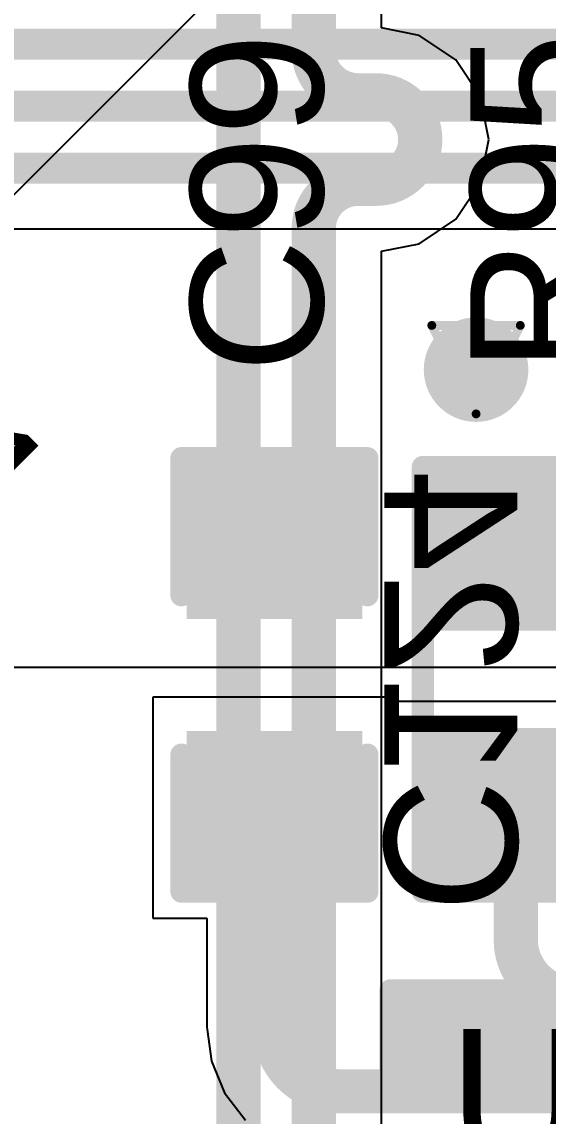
# Model space of a CAD drawing. Header units: inches. Extents: x 0 to 12.2, y 0 to 7.
# Drawn here: x 2.5745 to 2.6933, y 1.8265 to 2.0738 of the extents above; entities that cross this region are included whole.
import ezdxf

# ---------------------------------------------------------------- set-up
doc = ezdxf.new("R2010")
doc.units = ezdxf.units.IN
doc.header["$MEASUREMENT"] = 0
for name, color, linetype in [('Bottom Layer', 5, 'Continuous'), ('Bottom Overlay', 54, 'Continuous'), ('Bottom Paste', 16, 'Continuous'), ('Bottom Solder', 6, 'Continuous'), ('Drill Drawing', 1, 'Continuous'), ('Layer 1', 16, 'Continuous'), ('Layer 2', 76, 'Continuous'), ('Top Layer', 1, 'Continuous'), ('Top Overlay', 2, 'Continuous'), ('Top Paste', 8, 'Continuous'), ('Top Solder', 216, 'Continuous'), ('Via Holes', 16, 'Continuous')]:
    doc.layers.add(name, color=color, linetype=linetype)
doc.styles.add('Arial', font='', dxfattribs={"height": 0.2})
doc.styles.get('Arial').set_extended_font_data('Arial')

# ---------------------------------------------------------------- blocks, each defined once
blk = doc.blocks.new('R___0603_69')
at = {"layer": 'Top Layer'}
for points in [[(-0.0150001, 0.0174999), (-0.0150001, -0.0175001), (-0.0450001, -0.0175001), (-0.0450001, 0.0174999)], [(0.0449999, 0.0175), (0.0449999, -0.0175), (0.0149999, -0.0175), (0.0149999, 0.0175)]]:
    blk.add_hatch(color=1, dxfattribs=at).paths.add_polyline_path(points)
at = {"layer": 'Top Paste'}
for points in [[(-0.0150001, 0.0174999), (-0.0150001, -0.0175001), (-0.0450001, -0.0175001), (-0.0450001, 0.0174999)], [(0.0449999, 0.0175), (0.0449999, -0.0175), (0.0149999, -0.0175), (0.0149999, 0.0175)]]:
    blk.add_hatch(color=8, dxfattribs=at).paths.add_polyline_path(points)
at = {"layer": 'Top Solder'}
for points in [[(-0.0110001, 0.0214999), (-0.0110001, -0.0215001), (-0.0490001, -0.0215001), (-0.0490001, 0.0214999)], [(0.0489999, 0.0215), (0.0489999, -0.0215), (0.0109999, -0.0215), (0.0109999, 0.0215)]]:
    blk.add_hatch(color=216, dxfattribs=at).paths.add_polyline_path(points)
at = {"layer": 'Top Overlay'}
for points in [[(-0.0480002, -0.021, 0.005, 0.005, 0), (-0.0480001, 0.0210001, 0.005, 0.005, 0)], [(-0.0480001, 0.0210001, 0.005, 0.005, 0), (0.0479999, 0.0210002, 0.005, 0.005, 0)], [(0.0479999, -0.021, 0.005, 0.005, 0), (0.0479999, 0.0210002, 0.005, 0.005, 0)], [(0.0479999, -0.021, 0.005, 0.005, 0), (-0.0480002, -0.021, 0.005, 0.005, 0)]]:
    blk.add_lwpolyline(points, format="xyseb", dxfattribs=at)
for points in [[(-0.0492501, 0.0210001, 0.0025, 0.0025, 1), (-0.0467501, 0.0210001, 0.0025, 0.0025, 1)], [(-0.0492501, 0.0210001, 0.0025, 0.0025, 1), (-0.0467501, 0.0210001, 0.0025, 0.0025, 1)], [(0.0467499, 0.0210002, 0.0025, 0.0025, 1), (0.0492499, 0.0210002, 0.0025, 0.0025, 1)], [(0.0467499, 0.0210002, 0.0025, 0.0025, 1), (0.0492499, 0.0210002, 0.0025, 0.0025, 1)], [(-0.0492502, -0.021, 0.0025, 0.0025, 1), (-0.0467502, -0.021, 0.0025, 0.0025, 1)], [(-0.0492502, -0.021, 0.0025, 0.0025, 1), (-0.0467502, -0.021, 0.0025, 0.0025, 1)], [(0.0467499, -0.021, 0.0025, 0.0025, 1), (0.0492499, -0.021, 0.0025, 0.0025, 1)], [(0.0467499, -0.021, 0.0025, 0.0025, 1), (0.0492499, -0.021, 0.0025, 0.0025, 1)]]:
    blk.add_lwpolyline(points, format="xyseb", close=True, dxfattribs=at)
blk = doc.blocks.new('C___0402_B_232')
at = {"layer": 'Bottom Layer'}
for points in [[(-0.009499900000000002, 0.0125), (-0.009499899999999999, -0.0125), (-0.0274999, -0.0125), (-0.0274999, 0.0125)], [(0.0275002, 0.0125002), (0.0275002, -0.0124998), (0.009500200000000002, -0.0124998), (0.009500199999999999, 0.0125002)]]:
    blk.add_hatch(color=5, dxfattribs=at).paths.add_polyline_path(points)
at = {"layer": 'Bottom Paste'}
for points in [[(-0.009499900000000002, 0.0125), (-0.009499899999999999, -0.0125), (-0.0274999, -0.0125), (-0.0274999, 0.0125)], [(0.0275002, 0.0125002), (0.0275002, -0.0124998), (0.009500200000000002, -0.0124998), (0.009500199999999999, 0.0125002)]]:
    blk.add_hatch(color=16, dxfattribs=at).paths.add_polyline_path(points)
at = {"layer": 'Bottom Solder'}
for points in [[(-0.007137700000000001, 0.0148622), (-0.007137699999999999, -0.0148622), (-0.0298621, -0.0148622), (-0.0298621, 0.0148622)], [(0.0298624, 0.0148624), (0.0298624, -0.014862), (0.007138000000000001, -0.014862), (0.007137999999999999, 0.0148624)]]:
    blk.add_hatch(color=6, dxfattribs=at).paths.add_polyline_path(points)
at = {"layer": 'Bottom Overlay'}
for points in [[(-0.0109999, 0.0160001, 0.005, 0.005, 0), (-0.031, 0.0160001, 0.005, 0.005, 0)], [(-0.0309998, -0.0159999, 0.005, 0.005, 0), (-0.031, 0.0160001, 0.005, 0.005, 0)], [(0.0110002, 0.0159999, 0.005, 0.005, 0), (0.0310003, 0.0160002, 0.005, 0.005, 0)], [(0.0310001, -0.0160002, 0.005, 0.005, 0), (0.0310003, 0.0160002, 0.005, 0.005, 0)], [(-0.0109998, -0.016, 0.005, 0.005, 0), (-0.0309998, -0.0159999, 0.005, 0.005, 0)], [(0.0310001, -0.0160002, 0.005, 0.005, 0), (0.0110001, -0.0160001, 0.005, 0.005, 0)]]:
    blk.add_lwpolyline(points, format="xyseb", dxfattribs=at)
for points in [[(-0.03225, 0.0160001, 0.0025, 0.0025, 1), (-0.02975, 0.0160001, 0.0025, 0.0025, 1)], [(-0.03225, 0.0160001, 0.0025, 0.0025, 1), (-0.02975, 0.0160001, 0.0025, 0.0025, 1)], [(-0.0122499, 0.0160001, 0.0025, 0.0025, 1), (-0.0097499, 0.0160001, 0.0025, 0.0025, 1)], [(0.0097502, 0.0159999, 0.0025, 0.0025, 1), (0.0122502, 0.0159999, 0.0025, 0.0025, 1)], [(0.0297503, 0.0160002, 0.0025, 0.0025, 1), (0.0322503, 0.0160002, 0.0025, 0.0025, 1)], [(0.0297503, 0.0160002, 0.0025, 0.0025, 1), (0.0322503, 0.0160002, 0.0025, 0.0025, 1)], [(-0.0322498, -0.0159999, 0.0025, 0.0025, 1), (-0.0297498, -0.0159999, 0.0025, 0.0025, 1)], [(-0.0322498, -0.0159999, 0.0025, 0.0025, 1), (-0.0297498, -0.0159999, 0.0025, 0.0025, 1)], [(-0.0122498, -0.016, 0.0025, 0.0025, 1), (-0.0097498, -0.016, 0.0025, 0.0025, 1)], [(0.0097501, -0.0160001, 0.0025, 0.0025, 1), (0.0122501, -0.0160001, 0.0025, 0.0025, 1)], [(0.0297501, -0.0160002, 0.0025, 0.0025, 1), (0.0322501, -0.0160002, 0.0025, 0.0025, 1)], [(0.0297501, -0.0160002, 0.0025, 0.0025, 1), (0.0322501, -0.0160002, 0.0025, 0.0025, 1)]]:
    blk.add_lwpolyline(points, format="xyseb", close=True, dxfattribs=at)
blk = doc.blocks.new('C___0603_257')
at = {"layer": 'Top Layer'}
for points in [[(-0.015, 0.0175), (-0.015, -0.0175), (-0.045, -0.0175), (-0.045, 0.0175)], [(0.045, 0.0175), (0.045, -0.0175), (0.015, -0.0175), (0.015, 0.0175)]]:
    blk.add_hatch(color=1, dxfattribs=at).paths.add_polyline_path(points)
at = {"layer": 'Top Paste'}
for points in [[(-0.015, 0.0175), (-0.015, -0.0175), (-0.045, -0.0175), (-0.045, 0.0175)], [(0.045, 0.0175), (0.045, -0.0175), (0.015, -0.0175), (0.015, 0.0175)]]:
    blk.add_hatch(color=8, dxfattribs=at).paths.add_polyline_path(points)
at = {"layer": 'Top Solder'}
for points in [[(-0.0126378, 0.0198622), (-0.0126378, -0.0198622), (-0.0473622, -0.0198622), (-0.0473622, 0.0198622)], [(0.0473622, 0.0198622), (0.0473622, -0.0198622), (0.0126378, -0.0198622), (0.0126378, 0.0198622)]]:
    blk.add_hatch(color=216, dxfattribs=at).paths.add_polyline_path(points)
at = {"layer": 'Top Overlay'}
for points in [[(-0.0490001, 0.0209998, 0.005, 0.005, 0), (-0.0179999, 0.0210002, 0.005, 0.005, 0)], [(-0.0490001, -0.0209999, 0.005, 0.005, 0), (-0.0490001, 0.0209998, 0.005, 0.005, 0)], [(0.0490001, 0.0210001, 0.005, 0.005, 0), (0.018, 0.0210002, 0.005, 0.005, 0)], [(0.0490001, -0.0209999, 0.005, 0.005, 0), (0.0490001, 0.0210001, 0.005, 0.005, 0)], [(-0.0490001, -0.0209999, 0.005, 0.005, 0), (-0.0180001, -0.0209998, 0.005, 0.005, 0)], [(0.0179999, -0.021, 0.005, 0.005, 0), (0.0490001, -0.0209999, 0.005, 0.005, 0)]]:
    blk.add_lwpolyline(points, format="xyseb", dxfattribs=at)
for points in [[(-0.0502501, 0.0209998, 0.0025, 0.0025, 1), (-0.0477501, 0.0209998, 0.0025, 0.0025, 1)], [(-0.0502501, 0.0209998, 0.0025, 0.0025, 1), (-0.0477501, 0.0209998, 0.0025, 0.0025, 1)], [(-0.0192499, 0.0210002, 0.0025, 0.0025, 1), (-0.0167499, 0.0210002, 0.0025, 0.0025, 1)], [(0.01675, 0.0210002, 0.0025, 0.0025, 1), (0.01925, 0.0210002, 0.0025, 0.0025, 1)], [(0.0477501, 0.0210001, 0.0025, 0.0025, 1), (0.0502501, 0.0210001, 0.0025, 0.0025, 1)], [(0.0477501, 0.0210001, 0.0025, 0.0025, 1), (0.0502501, 0.0210001, 0.0025, 0.0025, 1)], [(-0.0502501, -0.0209999, 0.0025, 0.0025, 1), (-0.0477501, -0.0209999, 0.0025, 0.0025, 1)], [(-0.0502501, -0.0209999, 0.0025, 0.0025, 1), (-0.0477501, -0.0209999, 0.0025, 0.0025, 1)], [(-0.0192501, -0.0209998, 0.0025, 0.0025, 1), (-0.0167501, -0.0209998, 0.0025, 0.0025, 1)], [(0.0167499, -0.021, 0.0025, 0.0025, 1), (0.0192499, -0.021, 0.0025, 0.0025, 1)], [(0.0477501, -0.0209999, 0.0025, 0.0025, 1), (0.0502501, -0.0209999, 0.0025, 0.0025, 1)], [(0.0477501, -0.0209999, 0.0025, 0.0025, 1), (0.0502501, -0.0209999, 0.0025, 0.0025, 1)]]:
    blk.add_lwpolyline(points, format="xyseb", close=True, dxfattribs=at)

msp = doc.modelspace()

# ---------------------------------------------------------------- hatches: boundary and pattern name
at = {"layer": 'Bottom Layer'}
h = msp.add_hatch(color=5, dxfattribs=at)
edge = h.paths.add_edge_path()
edge.add_arc((2.6770412, 1.9952177), 0.011811, 0, 360)
at = {"layer": 'Layer 1'}
h = msp.add_hatch(color=16, dxfattribs=at)
edge = h.paths.add_edge_path()
edge.add_arc((2.6770412, 1.9952177), 0.011811, 0, 360)
at = {"layer": 'Layer 2'}
h = msp.add_hatch(color=76, dxfattribs=at)
edge = h.paths.add_edge_path()
edge.add_arc((2.6770412, 1.9952177), 0.011811, 0, 360)
at = {"layer": 'Top Layer'}
h = msp.add_hatch(color=1, dxfattribs=at)
edge = h.paths.add_edge_path()
edge.add_arc((2.6770412, 1.9952177), 0.011811, 0, 360)
at = {"layer": 'Via Holes'}
h = msp.add_hatch(color=7, dxfattribs=at)
edge = h.paths.add_edge_path()
edge.add_arc((2.6770412, 1.9952177), 0.0059055, 0, 360)

# ---------------------------------------------------------------- linework, layer by layer
at = {"layer": 'Bottom Layer'}
for p, q in [((2.6556791, 2.0724679), (2.6556791, 2.111604)), ((2.6641872, 2.0707755), (2.6556791, 2.0724679)), ((2.6724567, 2.06525), (2.6641872, 2.0707755)), ((2.6779822, 2.0569805), (2.6724567, 2.06525)), ((2.6799225, 2.047226), (2.6779822, 2.0569805)), ((2.6779822, 2.0374715), (2.6799225, 2.047226)), ((2.6724567, 2.029202), (2.6779822, 2.0374715)), ((2.6641872, 2.0236765), (2.6724567, 2.029202)), ((2.6556791, 2.0219841), (2.6641872, 2.0236765)), ((2.6556791, 2.0022255), (2.6556791, 2.0219841)), ((2.6556791, 1.824446), (2.6556791, 2.0022255))]:
    msp.add_line(p, q, dxfattribs=at)
for points in [[(2.6233852, 1.7067697, 0.01, 0.01, 0), (2.6233852, 2.1172345, 0.01, 0.01, 0)], [(2.6403852, 2.067226, 0.01, 0.01, 0), (2.6403852, 2.1107818, 0.01, 0.01, 0)], [(2.6503852, 2.057226, 0.01, 0.01, -0.4142135623730951), (2.6403852, 2.067226, 0.01, 0.01, 0)], [(2.6503852, 2.057226, 0.01, 0.01, 0), (2.6544327, 2.057226, 0.01, 0.01, 0)], [(2.6544327, 2.057226, 0.01, 0.01, -0.9999999999999999), (2.6544327, 2.037226, 0.01, 0.01, 0)], [(2.6403852, 2.027226, 0.01, 0.01, -0.4142135623730951), (2.6503852, 2.037226, 0.01, 0.01, 0)], [(2.6503852, 2.037226, 0.01, 0.01, 0), (2.6544327, 2.037226, 0.01, 0.01, 0)], [(2.6403852, 2.0022255, 0.01, 0.01, 0), (2.6403852, 2.027226, 0.01, 0.01, 0)], [(2.6403852, 1.699728, 0.01, 0.01, 0), (2.6403852, 2.0022255, 0.01, 0.01, 0)], [(2.6737152, 1.8424461, 0.015, 0.015, 0), (2.6737175, 1.8424438, 0.015, 0.015, 0)], [(2.6737175, 1.8424438, 0.015, 0.015, 0), (2.7136087, 1.8424438, 0.015, 0.015, 0)]]:
    msp.add_lwpolyline(points, format="xyseb", dxfattribs=at)
for points in [[(2.6378852, 2.067226, 0.005, 0.005, 1), (2.6428852, 2.067226, 0.005, 0.005, 1)], [(2.6378852, 2.067226, 0.005, 0.005, 1), (2.6428852, 2.067226, 0.005, 0.005, 1)], [(2.6478852, 2.057226, 0.005, 0.005, 1), (2.6528852, 2.057226, 0.005, 0.005, 1)], [(2.6478852, 2.057226, 0.005, 0.005, 1), (2.6528852, 2.057226, 0.005, 0.005, 1)], [(2.6519327, 2.057226, 0.005, 0.005, 1), (2.6569327, 2.057226, 0.005, 0.005, 1)], [(2.6519327, 2.057226, 0.005, 0.005, 1), (2.6569327, 2.057226, 0.005, 0.005, 1)], [(2.6478852, 2.037226, 0.005, 0.005, 1), (2.6528852, 2.037226, 0.005, 0.005, 1)], [(2.6478852, 2.037226, 0.005, 0.005, 1), (2.6528852, 2.037226, 0.005, 0.005, 1)], [(2.6519327, 2.037226, 0.005, 0.005, 1), (2.6569327, 2.037226, 0.005, 0.005, 1)], [(2.6519327, 2.037226, 0.005, 0.005, 1), (2.6569327, 2.037226, 0.005, 0.005, 1)], [(2.6378852, 2.027226, 0.005, 0.005, 1), (2.6428852, 2.027226, 0.005, 0.005, 1)], [(2.6378852, 2.027226, 0.005, 0.005, 1), (2.6428852, 2.027226, 0.005, 0.005, 1)], [(2.6378852, 2.0022255, 0.005, 0.005, 1), (2.6428852, 2.0022255, 0.005, 0.005, 1)], [(2.6378852, 2.0022255, 0.005, 0.005, 1), (2.6428852, 2.0022255, 0.005, 0.005, 1)], [(2.6699652, 1.8424461, 0.0075, 0.0075, 1), (2.6774652, 1.8424461, 0.0075, 0.0075, 1)], [(2.6699675, 1.8424438, 0.0075, 0.0075, 1), (2.6774675, 1.8424438, 0.0075, 0.0075, 1)], [(2.6699675, 1.8424438, 0.0075, 0.0075, 1), (2.6774675, 1.8424438, 0.0075, 0.0075, 1)]]:
    msp.add_lwpolyline(points, format="xyseb", close=True, dxfattribs=at)
at = {"layer": 'Drill Drawing'}
for points in [[(2.6670412, 2.0052177, 0.002, 0.002, 0), (2.6870412, 2.0052177, 0.002, 0.002, 0)], [(2.6670412, 2.0052177, 0.002, 0.002, 0), (2.6770412, 1.9852177, 0.002, 0.002, 0)], [(2.6770412, 1.9852177, 0.002, 0.002, 0), (2.6870412, 2.0052177, 0.002, 0.002, 0)]]:
    msp.add_lwpolyline(points, format="xyseb", dxfattribs=at)
for points in [[(2.6665412, 2.0052177, 0.001, 0.001, 1), (2.6675412, 2.0052177, 0.001, 0.001, 1)], [(2.6665412, 2.0052177, 0.001, 0.001, 1), (2.6675412, 2.0052177, 0.001, 0.001, 1)], [(2.6865412, 2.0052177, 0.001, 0.001, 1), (2.6875412, 2.0052177, 0.001, 0.001, 1)], [(2.6865412, 2.0052177, 0.001, 0.001, 1), (2.6875412, 2.0052177, 0.001, 0.001, 1)], [(2.6765412, 1.9852177, 0.001, 0.001, 1), (2.6775412, 1.9852177, 0.001, 0.001, 1)], [(2.6765412, 1.9852177, 0.001, 0.001, 1), (2.6775412, 1.9852177, 0.001, 0.001, 1)]]:
    msp.add_lwpolyline(points, format="xyseb", close=True, dxfattribs=at)
at = {"layer": 'Layer 2'}
for p, q in [((2.635954, 2.098085), (2.4870097, 1.9491407)), ((2.5492031, 1.9279992), (3.2308377, 1.9279993))]:
    msp.add_line(p, q, dxfattribs=at)
at = {"layer": 'Top Layer'}
for p, q in [((2.5402417, 2.0270173), (2.7656813, 2.0270173)), ((2.6589984, 1.9212187), (2.6039984, 1.9212187)), ((2.6039984, 1.9212187), (2.6039984, 1.8712187)), ((2.6589984, 1.9202187), (2.6589984, 1.9212187)), ((2.7135, 1.9202187), (2.6589984, 1.9202187)), ((2.6039984, 1.8712187), (2.6162045, 1.8712187)), ((2.6162045, 1.8712187), (2.6162045, 1.8466543)), ((2.6162045, 1.8466543), (2.6163192, 1.8460775)), ((2.6163192, 1.8460775), (2.6172592, 1.8389375)), ((2.6172592, 1.8389375), (2.6202378, 1.8317466)), ((2.6202378, 1.8317466), (2.624976, 1.8255716))]:
    msp.add_line(p, q, dxfattribs=at)
for points in [[(2.551839, 2.0687818, 0.007, 0.007, 0), (2.8672896, 2.0687818, 0.007, 0.007, 0)], [(2.5460401, 2.0547818, 0.007, 0.007, 0), (2.924064, 2.0547818, 0.007, 0.007, 0)], [(2.5402412, 2.0407818, 0.007, 0.007, 0), (2.9727818, 2.0407818, 0.007, 0.007, 0)], [(2.6314984, 1.8466543, 0.01, 0.01, 0), (2.6314984, 1.8962187, 0.01, 0.01, 0)], [(2.686, 1.8663999, 0.01, 0.01, 0), (2.686, 1.8952187, 0.01, 0.01, 0)], [(2.6993999, 1.853, 0.01, 0.01, -0.4142135623730951), (2.686, 1.8663999, 0.01, 0.01, 0)], [(2.6460587, 1.832094, 0.01, 0.01, -0.4142135623730951), (2.6314984, 1.8466543, 0.01, 0.01, 0)], [(2.6460587, 1.832094, 0.01, 0.01, 0), (2.7409626, 1.832094, 0.01, 0.01, 0)]]:
    msp.add_lwpolyline(points, format="xyseb", dxfattribs=at)
for points in [[(2.6289984, 1.8962187, 0.005, 0.005, 1), (2.6339984, 1.8962187, 0.005, 0.005, 1)], [(2.6835, 1.8952187, 0.005, 0.005, 1), (2.6885, 1.8952187, 0.005, 0.005, 1)], [(2.6835, 1.8663999, 0.005, 0.005, 1), (2.6885, 1.8663999, 0.005, 0.005, 1)], [(2.6835, 1.8663999, 0.005, 0.005, 1), (2.6885, 1.8663999, 0.005, 0.005, 1)], [(2.6289984, 1.8466543, 0.005, 0.005, 1), (2.6339984, 1.8466543, 0.005, 0.005, 1)], [(2.6289984, 1.8466543, 0.005, 0.005, 1), (2.6339984, 1.8466543, 0.005, 0.005, 1)], [(2.6435587, 1.832094, 0.005, 0.005, 1), (2.6485587, 1.832094, 0.005, 0.005, 1)], [(2.6435587, 1.832094, 0.005, 0.005, 1), (2.6485587, 1.832094, 0.005, 0.005, 1)]]:
    msp.add_lwpolyline(points, format="xyseb", close=True, dxfattribs=at)

# ---------------------------------------------------------------- block references
at = {"rotation": 270}
for name, p in [('C___0603_257', (2.6314984, 1.9262187)), ('R___0603_69', (2.686, 1.9252186)), ('C___0402_B_232', (2.6737152, 1.8239462))]:
    msp.add_blockref(name, p, dxfattribs=at)

# ---------------------------------------------------------------- texts
at = {"layer": 'Bottom Overlay', "style": 'Arial', "text_generation_flag": 2}
msp.add_text('C124', height=0.03, rotation=270, dxfattribs=at).set_placement((2.6563393, 1.872517))
at = {"layer": 'Top Overlay', "style": 'Arial'}
for s, rotation, p in [('C99', 90, (2.6425023, 1.9944624)), ('R95', 90, (2.7057235, 1.9944624)), ('C1', 315, (2.5255337, 1.988315))]:
    msp.add_text(s, height=0.03, rotation=rotation, dxfattribs=at).set_placement(p)
msp.add_text('U13', height=0.03, dxfattribs=at).set_placement((2.670947, 1.8161967))

doc.saveas('drawing.dxf')
